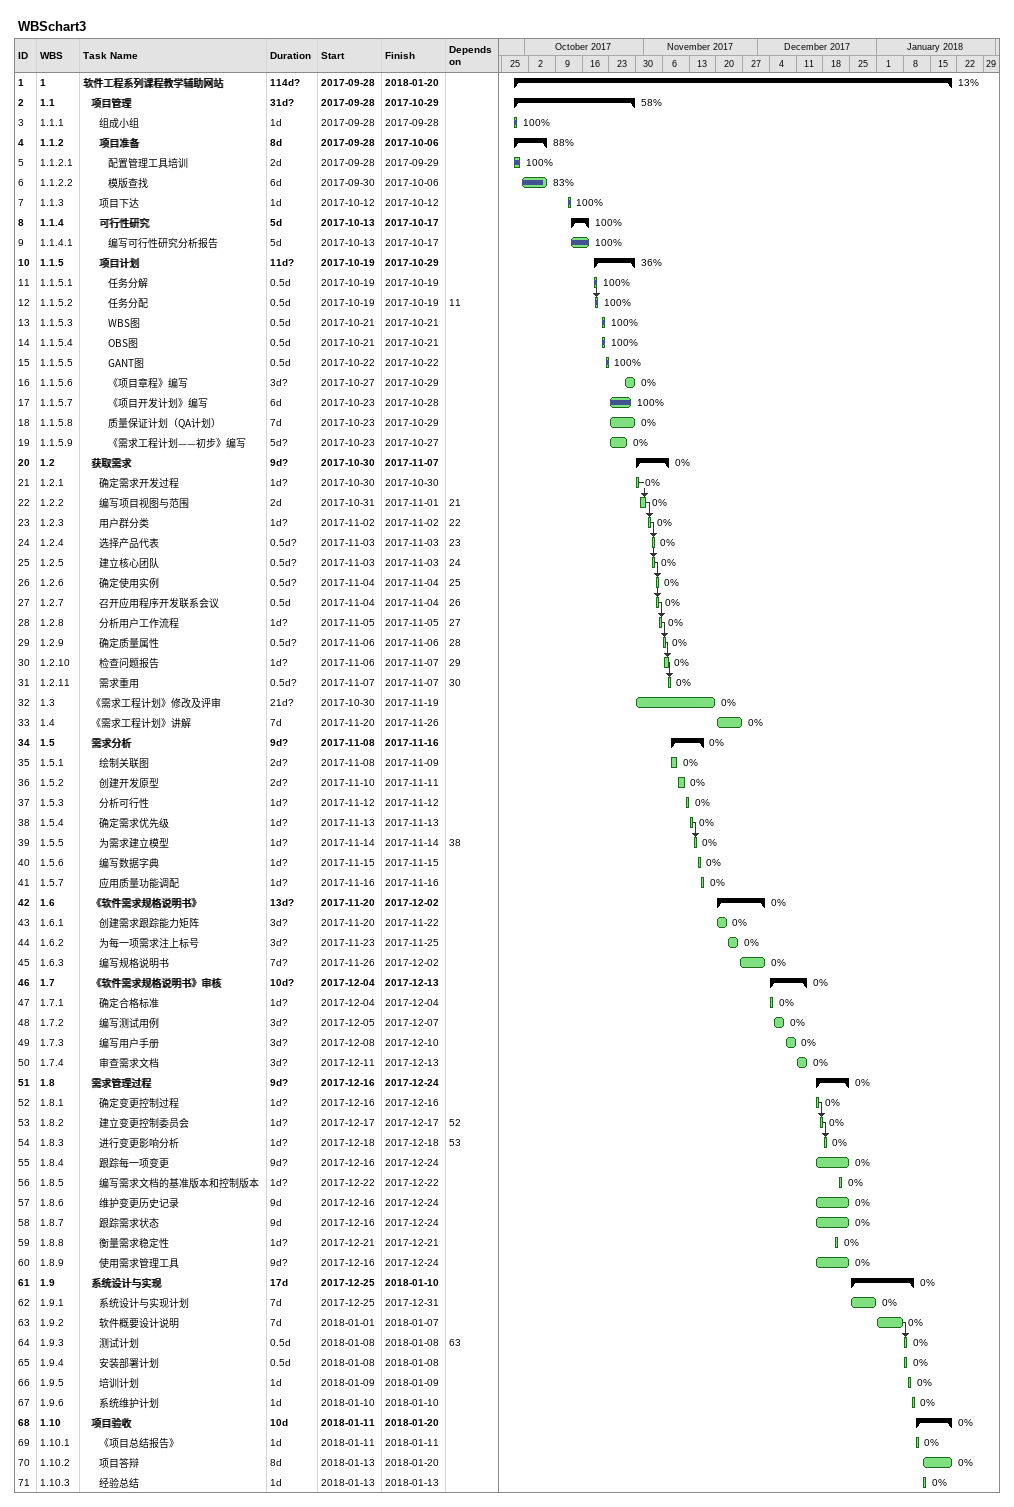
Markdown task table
WBSchart3

| ID | WBS | Task | Duration | Start | Finish | Predecessors | % complete |
|---|---|---|---|---|---|---|---|
| 1 | 1 | **软件工程系列课程教学辅助网站** | 114d? | 2017-09-28 | 2018-01-20 |  | 13 |
| 2 | 1.1 | **项目管理** | 31d? | 2017-09-28 | 2017-10-29 |  | 58 |
| 3 | 1.1.1 | 组成小组 | 1d | 2017-09-28 | 2017-09-28 |  | 100 |
| 4 | 1.1.2 | **项目准备** | 8d | 2017-09-28 | 2017-10-06 |  | 88 |
| 5 | 1.1.2.1 | 配置管理工具培训 | 2d | 2017-09-28 | 2017-09-29 |  | 100 |
| 6 | 1.1.2.2 | 模版查找 | 6d | 2017-09-30 | 2017-10-06 |  | 83 |
| 7 | 1.1.3 | 项目下达 | 1d | 2017-10-12 | 2017-10-12 |  | 100 |
| 8 | 1.1.4 | **可行性研究** | 5d | 2017-10-13 | 2017-10-17 |  | 100 |
| 9 | 1.1.4.1 | 编写可行性研究分析报告 | 5d | 2017-10-13 | 2017-10-17 |  | 100 |
| 10 | 1.1.5 | **项目计划** | 11d? | 2017-10-19 | 2017-10-29 |  | 36 |
| 11 | 1.1.5.1 | 任务分解 | 0.5d | 2017-10-19 | 2017-10-19 |  | 100 |
| 12 | 1.1.5.2 | 任务分配 | 0.5d | 2017-10-19 | 2017-10-19 | 11 | 100 |
| 13 | 1.1.5.3 | WBS图 | 0.5d | 2017-10-21 | 2017-10-21 |  | 100 |
| 14 | 1.1.5.4 | OBS图 | 0.5d | 2017-10-21 | 2017-10-21 |  | 100 |
| 15 | 1.1.5.5 | GANT图 | 0.5d | 2017-10-22 | 2017-10-22 |  | 100 |
| 16 | 1.1.5.6 | 《项目章程》编写 | 3d? | 2017-10-27 | 2017-10-29 |  | 0 |
| 17 | 1.1.5.7 | 《项目开发计划》编写 | 6d | 2017-10-23 | 2017-10-28 |  | 100 |
| 18 | 1.1.5.8 | 质量保证计划（QA计划） | 7d | 2017-10-23 | 2017-10-29 |  | 0 |
| 19 | 1.1.5.9 | 《需求工程计划——初步》编写 | 5d? | 2017-10-23 | 2017-10-27 |  | 0 |
| 20 | 1.2 | **获取需求** | 9d? | 2017-10-30 | 2017-11-07 |  | 0 |
| 21 | 1.2.1 | 确定需求开发过程 | 1d? | 2017-10-30 | 2017-10-30 |  | 0 |
| 22 | 1.2.2 | 编写项目视图与范围 | 2d | 2017-10-31 | 2017-11-01 | 21 | 0 |
| 23 | 1.2.3 | 用户群分类 | 1d? | 2017-11-02 | 2017-11-02 | 22 | 0 |
| 24 | 1.2.4 | 选择产品代表 | 0.5d? | 2017-11-03 | 2017-11-03 | 23 | 0 |
| 25 | 1.2.5 | 建立核心团队 | 0.5d? | 2017-11-03 | 2017-11-03 | 24 | 0 |
| 26 | 1.2.6 | 确定使用实例 | 0.5d? | 2017-11-04 | 2017-11-04 | 25 | 0 |
| 27 | 1.2.7 | 召开应用程序开发联系会议 | 0.5d | 2017-11-04 | 2017-11-04 | 26 | 0 |
| 28 | 1.2.8 | 分析用户工作流程 | 1d? | 2017-11-05 | 2017-11-05 | 27 | 0 |
| 29 | 1.2.9 | 确定质量属性 | 0.5d? | 2017-11-06 | 2017-11-06 | 28 | 0 |
| 30 | 1.2.10 | 检查问题报告 | 1d? | 2017-11-06 | 2017-11-07 | 29 | 0 |
| 31 | 1.2.11 | 需求重用 | 0.5d? | 2017-11-07 | 2017-11-07 | 30 | 0 |
| 32 | 1.3 | 《需求工程计划》修改及评审 | 21d? | 2017-10-30 | 2017-11-19 |  | 0 |
| 33 | 1.4 | 《需求工程计划》讲解 | 7d | 2017-11-20 | 2017-11-26 |  | 0 |
| 34 | 1.5 | **需求分析** | 9d? | 2017-11-08 | 2017-11-16 |  | 0 |
| 35 | 1.5.1 | 绘制关联图 | 2d? | 2017-11-08 | 2017-11-09 |  | 0 |
| 36 | 1.5.2 | 创建开发原型 | 2d? | 2017-11-10 | 2017-11-11 |  | 0 |
| 37 | 1.5.3 | 分析可行性 | 1d? | 2017-11-12 | 2017-11-12 |  | 0 |
| 38 | 1.5.4 | 确定需求优先级 | 1d? | 2017-11-13 | 2017-11-13 |  | 0 |
| 39 | 1.5.5 | 为需求建立模型 | 1d? | 2017-11-14 | 2017-11-14 | 38 | 0 |
| 40 | 1.5.6 | 编写数据字典 | 1d? | 2017-11-15 | 2017-11-15 |  | 0 |
| 41 | 1.5.7 | 应用质量功能调配 | 1d? | 2017-11-16 | 2017-11-16 |  | 0 |
| 42 | 1.6 | **《软件需求规格说明书》** | 13d? | 2017-11-20 | 2017-12-02 |  | 0 |
| 43 | 1.6.1 | 创建需求跟踪能力矩阵 | 3d? | 2017-11-20 | 2017-11-22 |  | 0 |
| 44 | 1.6.2 | 为每一项需求注上标号 | 3d? | 2017-11-23 | 2017-11-25 |  | 0 |
| 45 | 1.6.3 | 编写规格说明书 | 7d? | 2017-11-26 | 2017-12-02 |  | 0 |
| 46 | 1.7 | **《软件需求规格说明书》审核** | 10d? | 2017-12-04 | 2017-12-13 |  | 0 |
| 47 | 1.7.1 | 确定合格标准 | 1d? | 2017-12-04 | 2017-12-04 |  | 0 |
| 48 | 1.7.2 | 编写测试用例 | 3d? | 2017-12-05 | 2017-12-07 |  | 0 |
| 49 | 1.7.3 | 编写用户手册 | 3d? | 2017-12-08 | 2017-12-10 |  | 0 |
| 50 | 1.7.4 | 审查需求文档 | 3d? | 2017-12-11 | 2017-12-13 |  | 0 |
| 51 | 1.8 | **需求管理过程** | 9d? | 2017-12-16 | 2017-12-24 |  | 0 |
| 52 | 1.8.1 | 确定变更控制过程 | 1d? | 2017-12-16 | 2017-12-16 |  | 0 |
| 53 | 1.8.2 | 建立变更控制委员会 | 1d? | 2017-12-17 | 2017-12-17 | 52 | 0 |
| 54 | 1.8.3 | 进行变更影响分析 | 1d? | 2017-12-18 | 2017-12-18 | 53 | 0 |
| 55 | 1.8.4 | 跟踪每一项变更 | 9d? | 2017-12-16 | 2017-12-24 |  | 0 |
| 56 | 1.8.5 | 编写需求文档的基准版本和控制版本 | 1d? | 2017-12-22 | 2017-12-22 |  | 0 |
| 57 | 1.8.6 | 维护变更历史记录 | 9d | 2017-12-16 | 2017-12-24 |  | 0 |
| 58 | 1.8.7 | 跟踪需求状态 | 9d | 2017-12-16 | 2017-12-24 |  | 0 |
| 59 | 1.8.8 | 衡量需求稳定性 | 1d? | 2017-12-21 | 2017-12-21 |  | 0 |
| 60 | 1.8.9 | 使用需求管理工具 | 9d? | 2017-12-16 | 2017-12-24 |  | 0 |
| 61 | 1.9 | **系统设计与实现** | 17d | 2017-12-25 | 2018-01-10 |  | 0 |
| 62 | 1.9.1 | 系统设计与实现计划 | 7d | 2017-12-25 | 2017-12-31 |  | 0 |
| 63 | 1.9.2 | 软件概要设计说明 | 7d | 2018-01-01 | 2018-01-07 |  | 0 |
| 64 | 1.9.3 | 测试计划 | 0.5d | 2018-01-08 | 2018-01-08 | 63 | 0 |
| 65 | 1.9.4 | 安装部署计划 | 0.5d | 2018-01-08 | 2018-01-08 |  | 0 |
| 66 | 1.9.5 | 培训计划 | 1d | 2018-01-09 | 2018-01-09 |  | 0 |
| 67 | 1.9.6 | 系统维护计划 | 1d | 2018-01-10 | 2018-01-10 |  | 0 |
| 68 | 1.10 | **项目验收** | 10d | 2018-01-11 | 2018-01-20 |  | 0 |
| 69 | 1.10.1 | 《项目总结报告》 | 1d | 2018-01-11 | 2018-01-11 |  | 0 |
| 70 | 1.10.2 | 项目答辩 | 8d | 2018-01-13 | 2018-01-20 |  | 0 |
| 71 | 1.10.3 | 经验总结 | 1d | 2018-01-13 | 2018-01-13 |  | 0 |
